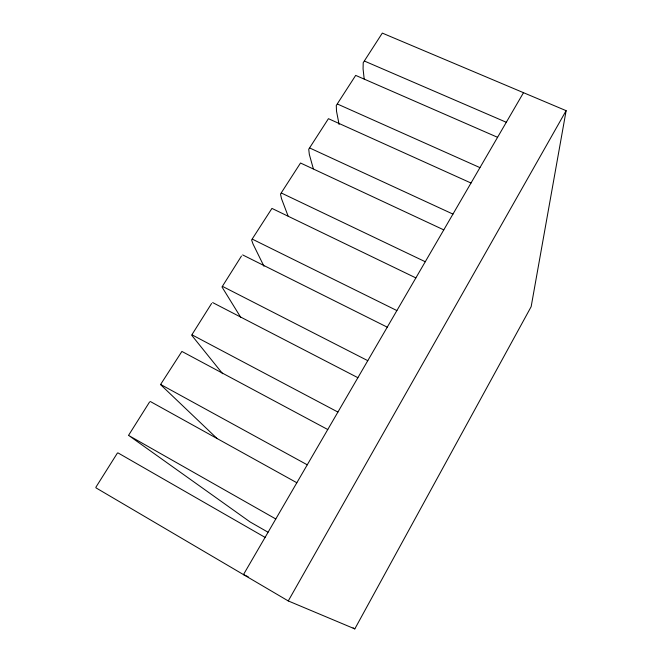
<?xml version="1.0" encoding="UTF-8"?>
<svg xmlns="http://www.w3.org/2000/svg" width="662" height="662" viewBox="0 0 662 662"><rect width="100%" height="100%" fill="white"/><g stroke="black" fill="none" stroke-linecap="round" stroke-linejoin="round"><path stroke-width="0.99" d="M364.183 78.952L363.074 68.873L363.215 62.7L382.313 33.1L566.126 110.67L531.156 306.672L354.815 628.9L288.26 600.939L95.998 487.869M288.26 600.939L566.126 110.67M523.501 92.68L243.467 574.599L248.167 576.734M95.874 487.24L117.397 453.073M128.61 435.265L149.587 401.95M211.583 303.494L191.632 335.179L222.647 373.716M241.456 256.062L221.985 286.977L240.819 317.495M364.654 61.152L506.306 122.28M497.567 137.307L355.684 75.394L336.288 105.457L336.503 111.133L339.101 124.489M337.612 104.108L479.95 167.627M471.005 183.026L328.435 118.68L308.732 149.223L309.32 154.378L313.349 168.827M309.924 148.081L452.949 214.099M443.78 229.88L300.523 163.009L280.506 194.04L281.491 198.641L288.053 215.936M281.573 193.114L425.269 261.73M415.868 277.908L271.941 208.406L251.601 239.95L253 243.964L263.956 266.223M252.528 239.247L396.894 310.569M242.664 254.911L387.245 327.16M222.763 286.514L367.782 360.666M212.659 302.575L357.885 377.688M192.261 334.972L337.918 412.062M327.764 429.53L181.901 351.431L160.518 384.589L217.177 438.625M160.99 384.647L307.259 464.815M150.357 401.528L296.841 482.747M275.789 518.975L128.908 435.596L250.112 521.962L268.019 532.207M118.01 452.907L265.09 537.387M353.086 627.882L354.815 628.9"/></g></svg>
